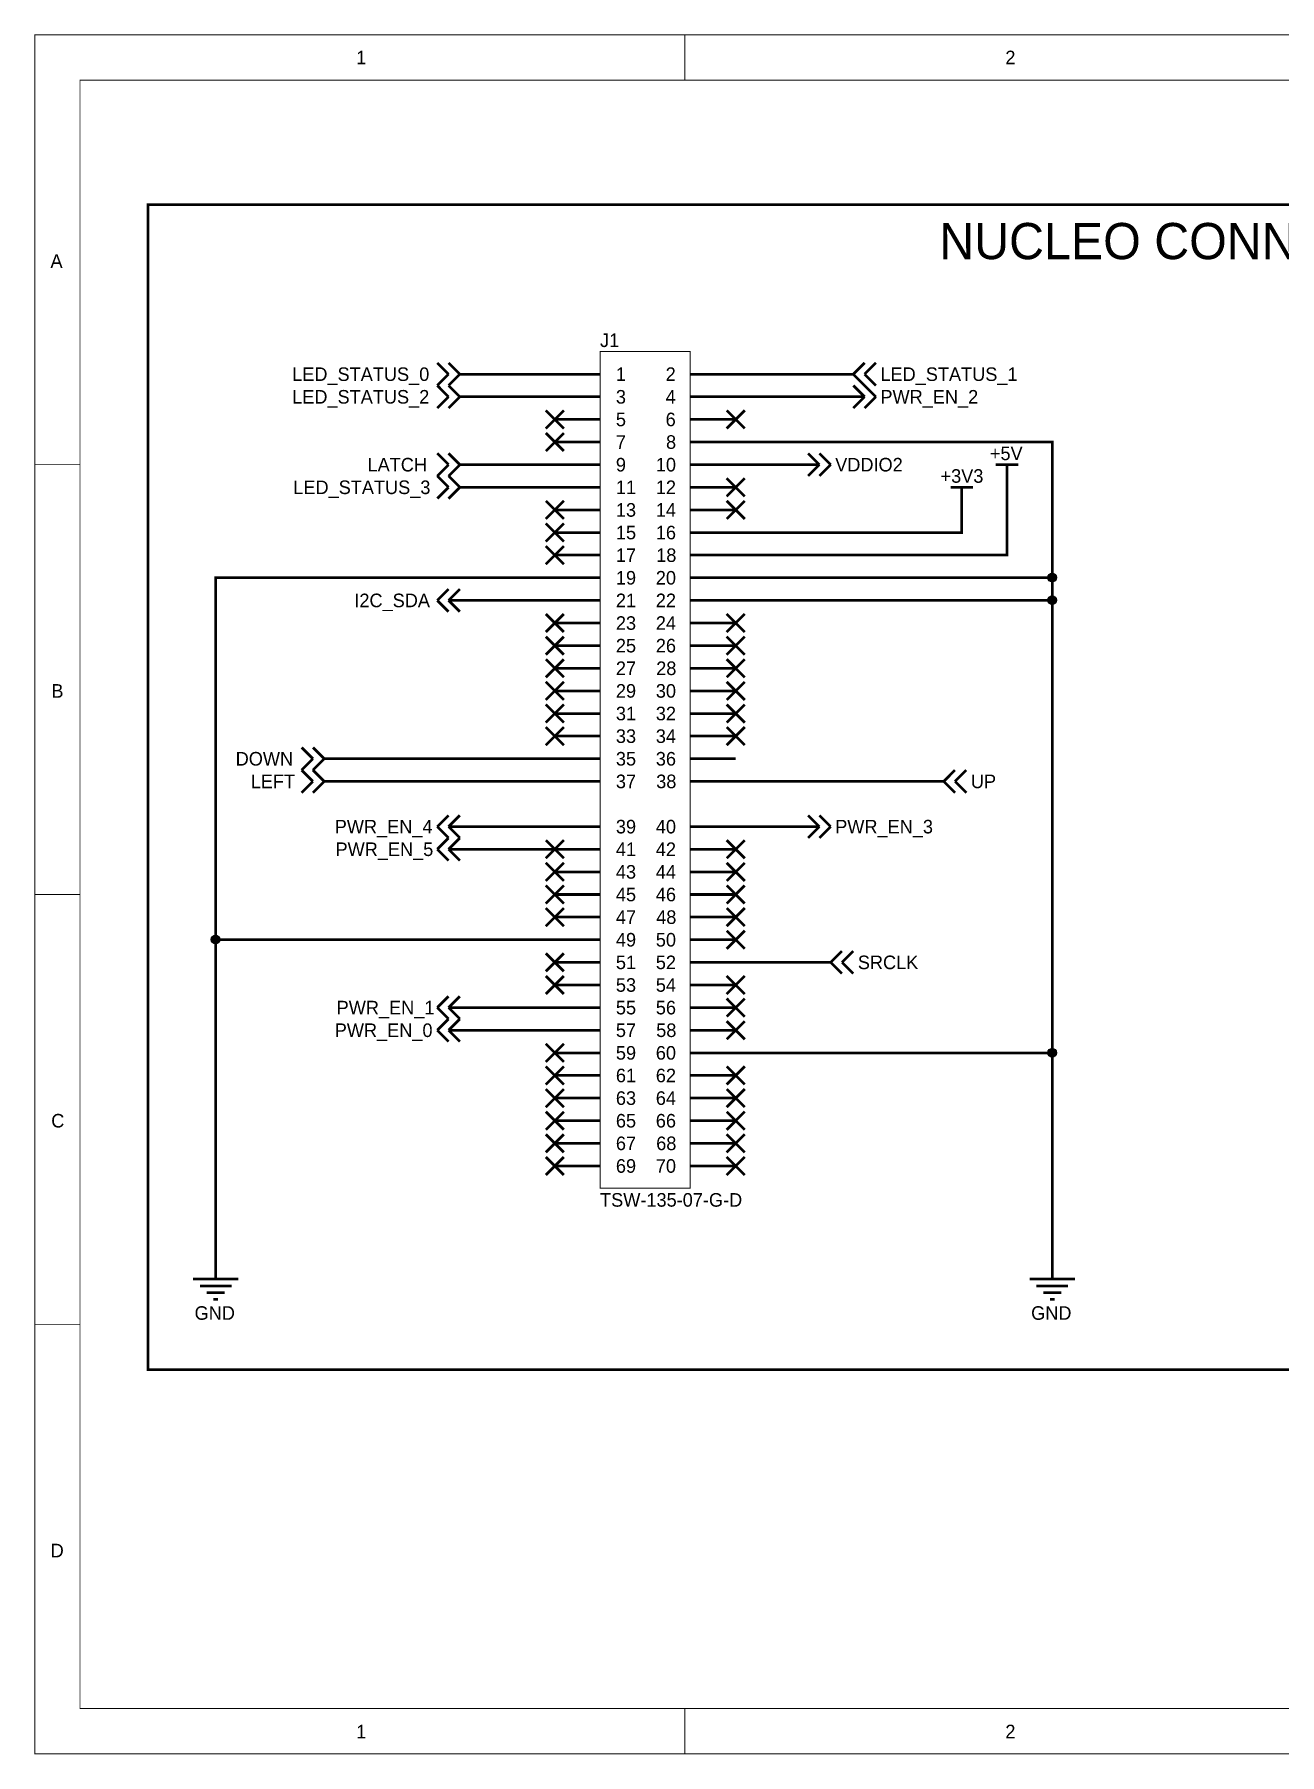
# Model space of a CAD drawing. Header units: millimetres. Extents: x 0 to 11.5, y 0 to 7.6.
# Drawn here: x 0 to 5.51, y 0 to 7.6 of the extents above; entities that cross this region are included whole.
import ezdxf

# ---------------------------------------------------------------- set-up
doc = ezdxf.new("R2010")
doc.units = ezdxf.units.MM
doc.header["$MEASUREMENT"] = 0
doc.layers.add('Sheet', color=255, linetype='Continuous')

msp = doc.modelspace()

# ---------------------------------------------------------------- linework, layer by layer
at = {"layer": 'Sheet'}
for points, const_width in [([(0, 7.6), (11.4983, 7.6), (11.4983, 0.0017), (0, 0.0017), (0, 7.6)], 0.0039), ([(2.875, 7.4), (2.875, 7.6)], 0.0039), ([(0.2, 7.4), (11.2984, 7.4), (11.2984, 0.2017), (0.2, 0.2017), (0.2, 7.4)], 0.0039), ([(11, 6.85), (0.5, 6.85), (0.5, 1.7), (11, 1.7), (11, 6.85)], 0.0118), ([(2.5, 6.2), (2.8983, 6.2), (2.8983, 2.5016), (2.5, 2.5016), (2.5, 6.2)], 0.0039), ([(1.83, 6.1), (1.78, 6.15)], 0.0118), ([(1.83, 6.1), (1.78, 6.05)], 0.0118), ([(1.88, 6.1), (1.83, 6.15)], 0.0118), ([(1.88, 6.1), (1.83, 6.05)], 0.0118), ([(1.9, 6.1), (1.88, 6.1)], 0.0118), ([(1.9, 6.1), (2.3, 6.1)], 0.0118), ([(2.5, 6.1), (2.3, 6.1)], 0.0118), ([(2.9, 6.1), (3.1, 6.1)], 0.0118), ([(3.6, 6.1), (3.1, 6.1)], 0.0118), ([(3.6, 6.1), (3.62, 6.1)], 0.0118), ([(3.62, 6.1), (3.67, 6.15)], 0.0118), ([(3.62, 6.1), (3.67, 6.05)], 0.0118), ([(3.67, 6.1), (3.72, 6.15)], 0.0118), ([(3.67, 6.1), (3.72, 6.05)], 0.0118), ([(1.83, 6), (1.78, 6.05)], 0.0118), ([(1.88, 6), (1.83, 6.05)], 0.0118), ([(3.67, 6), (3.62, 6.05)], 0.0118), ([(3.72, 6), (3.67, 6.05)], 0.0118), ([(1.83, 6), (1.78, 5.95)], 0.0118), ([(1.88, 6), (1.83, 5.95)], 0.0118), ([(1.9, 6), (1.88, 6)], 0.0118), ([(1.9, 6), (2.3, 6)], 0.0118), ([(2.26, 5.86), (2.34, 5.94)], 0.0118), ([(2.26, 5.94), (2.34, 5.86)], 0.0118), ([(2.5, 6), (2.3, 6)], 0.0118), ([(2.9, 6), (3.1, 6)], 0.0118), ([(3.06, 5.86), (3.14, 5.94)], 0.0118), ([(3.06, 5.94), (3.14, 5.86)], 0.0118), ([(3.6, 6), (3.1, 6)], 0.0118), ([(3.6, 6), (3.67, 6)], 0.0118), ([(3.67, 6), (3.62, 5.95)], 0.0118), ([(3.72, 6), (3.67, 5.95)], 0.0118), ([(2.5, 5.9), (2.3, 5.9)], 0.0118), ([(2.9, 5.9), (3.1, 5.9)], 0.0118), ([(2.26, 5.76), (2.34, 5.84)], 0.0118), ([(2.26, 5.84), (2.34, 5.76)], 0.0118), ([(2.5, 5.8), (2.3, 5.8)], 0.0118), ([(2.9, 5.8), (3.1, 5.8)], 0.0118), ([(3.1, 5.8), (4.5, 5.8), (4.5, 5.2), (4.5, 5.1), (4.5, 3.1), (4.5, 2.2)], 0.0118), ([(1.83, 5.7), (1.78, 5.75)], 0.0118), ([(1.83, 5.7), (1.78, 5.65)], 0.0118), ([(1.88, 5.7), (1.83, 5.75)], 0.0118), ([(1.88, 5.7), (1.83, 5.65)], 0.0118), ([(1.9, 5.7), (1.88, 5.7)], 0.0118), ([(1.9, 5.7), (2.3, 5.7)], 0.0118), ([(2.5, 5.7), (2.3, 5.7)], 0.0118), ([(2.9, 5.7), (3.1, 5.7)], 0.0118), ([(3.1, 5.7), (3.4, 5.7)], 0.0118), ([(3.4, 5.7), (3.47, 5.7)], 0.0118), ([(3.47, 5.7), (3.42, 5.75)], 0.0118), ([(3.47, 5.7), (3.42, 5.65)], 0.0118), ([(3.52, 5.7), (3.47, 5.75)], 0.0118), ([(3.52, 5.7), (3.47, 5.65)], 0.0118), ([(4.25, 5.7), (4.35, 5.7)], 0.0118), ([(4.3, 5.6), (4.3, 5.7)], 0.0118), ([(0.2, 5.7), (0, 5.7)], 0.0039), ([(1.83, 5.6), (1.78, 5.65)], 0.0118), ([(1.88, 5.6), (1.83, 5.65)], 0.0118), ([(3.06, 5.56), (3.14, 5.64)], 0.0118), ([(3.06, 5.64), (3.14, 5.56)], 0.0118), ([(1.83, 5.6), (1.78, 5.55)], 0.0118), ([(1.88, 5.6), (1.83, 5.55)], 0.0118), ([(1.9, 5.6), (1.88, 5.6)], 0.0118), ([(1.9, 5.6), (2.3, 5.6)], 0.0118), ([(2.5, 5.6), (2.3, 5.6)], 0.0118), ([(2.9, 5.6), (3.1, 5.6)], 0.0118), ([(4.3, 5.6), (4.3, 5.3), (3.1, 5.3)], 0.0118), ([(4.05, 5.6), (4.15, 5.6)], 0.0118), ([(4.1, 5.5), (4.1, 5.6)], 0.0118), ([(2.26, 5.46), (2.34, 5.54)], 0.0118), ([(2.26, 5.54), (2.34, 5.46)], 0.0118), ([(2.5, 5.5), (2.3, 5.5)], 0.0118), ([(2.9, 5.5), (3.1, 5.5)], 0.0118), ([(3.06, 5.46), (3.14, 5.54)], 0.0118), ([(3.06, 5.54), (3.14, 5.46)], 0.0118), ([(4.1, 5.5), (4.1, 5.4), (3.1, 5.4)], 0.0118), ([(2.26, 5.36), (2.34, 5.44)], 0.0118), ([(2.26, 5.44), (2.34, 5.36)], 0.0118), ([(2.5, 5.4), (2.3, 5.4)], 0.0118), ([(2.9, 5.4), (3.1, 5.4)], 0.0118), ([(2.26, 5.26), (2.34, 5.34)], 0.0118), ([(2.26, 5.34), (2.34, 5.26)], 0.0118), ([(2.5, 5.3), (2.3, 5.3)], 0.0118), ([(2.9, 5.3), (3.1, 5.3)], 0.0118), ([(0.8, 2.2), (0.8, 3.6), (0.8, 5.2), (2.3, 5.2)], 0.0118), ([(2.5, 5.2), (2.3, 5.2)], 0.0118), ([(2.9, 5.2), (3.1, 5.2)], 0.0118), ([(3.1, 5.2), (4.5, 5.2)], 0.0118), ([(1.78, 5.1), (1.83, 5.15)], 0.0118), ([(1.78, 5.1), (1.83, 5.05)], 0.0118), ([(1.83, 5.1), (1.88, 5.15)], 0.0118), ([(1.83, 5.1), (1.88, 5.05)], 0.0118), ([(1.9, 5.1), (1.83, 5.1)], 0.0118), ([(1.9, 5.1), (2.3, 5.1)], 0.0118), ([(2.5, 5.1), (2.3, 5.1)], 0.0118), ([(2.9, 5.1), (3.1, 5.1)], 0.0118), ([(3.1, 5.1), (4.5, 5.1)], 0.0118), ([(2.26, 4.96), (2.34, 5.04)], 0.0118), ([(2.26, 5.04), (2.34, 4.96)], 0.0118), ([(3.06, 4.96), (3.14, 5.04)], 0.0118), ([(3.06, 5.04), (3.14, 4.96)], 0.0118), ([(2.26, 4.86), (2.34, 4.94)], 0.0118), ([(2.26, 4.94), (2.34, 4.86)], 0.0118), ([(2.5, 5), (2.3, 5)], 0.0118), ([(2.9, 5), (3.1, 5)], 0.0118), ([(3.06, 4.86), (3.14, 4.94)], 0.0118), ([(3.06, 4.94), (3.14, 4.86)], 0.0118), ([(2.5, 4.9), (2.3, 4.9)], 0.0118), ([(2.9, 4.9), (3.1, 4.9)], 0.0118), ([(2.26, 4.76), (2.34, 4.84)], 0.0118), ([(2.26, 4.84), (2.34, 4.76)], 0.0118), ([(2.5, 4.8), (2.3, 4.8)], 0.0118), ([(2.9, 4.8), (3.1, 4.8)], 0.0118), ([(3.06, 4.76), (3.14, 4.84)], 0.0118), ([(3.06, 4.84), (3.14, 4.76)], 0.0118), ([(2.26, 4.66), (2.34, 4.74)], 0.0118), ([(2.26, 4.74), (2.34, 4.66)], 0.0118), ([(3.06, 4.66), (3.14, 4.74)], 0.0118), ([(3.06, 4.74), (3.14, 4.66)], 0.0118), ([(2.26, 4.56), (2.34, 4.64)], 0.0118), ([(2.26, 4.64), (2.34, 4.56)], 0.0118), ([(2.5, 4.7), (2.3, 4.7)], 0.0118), ([(2.9, 4.7), (3.1, 4.7)], 0.0118), ([(3.06, 4.56), (3.14, 4.64)], 0.0118), ([(3.06, 4.64), (3.14, 4.56)], 0.0118), ([(2.5, 4.6), (2.3, 4.6)], 0.0118), ([(2.9, 4.6), (3.1, 4.6)], 0.0118), ([(2.26, 4.46), (2.34, 4.54)], 0.0118), ([(2.26, 4.54), (2.34, 4.46)], 0.0118), ([(2.5, 4.5), (2.3, 4.5)], 0.0118), ([(2.9, 4.5), (3.1, 4.5)], 0.0118), ([(3.06, 4.46), (3.14, 4.54)], 0.0118), ([(3.06, 4.54), (3.14, 4.46)], 0.0118), ([(1.23, 4.4), (1.18, 4.45)], 0.0118), ([(1.28, 4.4), (1.23, 4.45)], 0.0118), ([(1.23, 4.4), (1.18, 4.35)], 0.0118), ([(1.23, 4.3), (1.18, 4.35)], 0.0118), ([(1.28, 4.4), (1.23, 4.35)], 0.0118), ([(1.28, 4.3), (1.23, 4.35)], 0.0118), ([(1.3, 4.4), (1.28, 4.4)], 0.0118), ([(1.3, 4.4), (2.3, 4.4)], 0.0118), ([(2.5, 4.4), (2.3, 4.4)], 0.0118), ([(2.9, 4.4), (3.1, 4.4)], 0.0118), ([(4.02, 4.3), (4.07, 4.35)], 0.0118), ([(4.07, 4.3), (4.12, 4.35)], 0.0118), ([(1.23, 4.3), (1.18, 4.25)], 0.0118), ([(1.28, 4.3), (1.23, 4.25)], 0.0118), ([(1.3, 4.3), (1.28, 4.3)], 0.0118), ([(1.3, 4.3), (2.3, 4.3)], 0.0118), ([(2.5, 4.3), (2.3, 4.3)], 0.0118), ([(2.9, 4.3), (3.1, 4.3)], 0.0118), ([(4, 4.3), (3.1, 4.3)], 0.0118), ([(4, 4.3), (4.02, 4.3)], 0.0118), ([(4.02, 4.3), (4.07, 4.25)], 0.0118), ([(4.07, 4.3), (4.12, 4.25)], 0.0118), ([(1.78, 4.1), (1.83, 4.15)], 0.0118), ([(1.83, 4.1), (1.88, 4.15)], 0.0118), ([(3.47, 4.1), (3.42, 4.15)], 0.0118), ([(3.52, 4.1), (3.47, 4.15)], 0.0118), ([(1.78, 4.1), (1.83, 4.05)], 0.0118), ([(1.78, 4), (1.83, 4.05)], 0.0118), ([(1.83, 4.1), (1.88, 4.05)], 0.0118), ([(1.9, 4.1), (1.83, 4.1)], 0.0118), ([(1.83, 4), (1.88, 4.05)], 0.0118), ([(1.9, 4.1), (2.3, 4.1)], 0.0118), ([(2.26, 3.96), (2.34, 4.04)], 0.0118), ([(2.26, 4.04), (2.34, 3.96)], 0.0118), ([(2.5, 4.1), (2.3, 4.1)], 0.0118), ([(2.9, 4.1), (3.1, 4.1)], 0.0118), ([(3.06, 3.96), (3.14, 4.04)], 0.0118), ([(3.06, 4.04), (3.14, 3.96)], 0.0118), ([(3.4, 4.1), (3.1, 4.1)], 0.0118), ([(3.4, 4.1), (3.47, 4.1)], 0.0118), ([(3.47, 4.1), (3.42, 4.05)], 0.0118), ([(3.52, 4.1), (3.47, 4.05)], 0.0118), ([(1.78, 4), (1.83, 3.95)], 0.0118), ([(1.83, 4), (1.88, 3.95)], 0.0118), ([(1.9, 4), (1.83, 4)], 0.0118), ([(1.9, 4), (2.3, 4)], 0.0118), ([(2.5, 4), (2.3, 4)], 0.0118), ([(2.9, 4), (3.1, 4)], 0.0118), ([(2.26, 3.86), (2.34, 3.94)], 0.0118), ([(2.26, 3.94), (2.34, 3.86)], 0.0118), ([(2.5, 3.9), (2.3, 3.9)], 0.0118), ([(2.9, 3.9), (3.1, 3.9)], 0.0118), ([(3.06, 3.86), (3.14, 3.94)], 0.0118), ([(3.06, 3.94), (3.14, 3.86)], 0.0118), ([(0.2, 3.8), (0, 3.8)], 0.0039), ([(2.26, 3.76), (2.34, 3.84)], 0.0118), ([(2.26, 3.84), (2.34, 3.76)], 0.0118), ([(2.5, 3.8), (2.3, 3.8)], 0.0118), ([(2.9, 3.8), (3.1, 3.8)], 0.0118), ([(3.06, 3.76), (3.14, 3.84)], 0.0118), ([(3.06, 3.84), (3.14, 3.76)], 0.0118), ([(2.26, 3.66), (2.34, 3.74)], 0.0118), ([(2.26, 3.74), (2.34, 3.66)], 0.0118), ([(3.06, 3.66), (3.14, 3.74)], 0.0118), ([(3.06, 3.74), (3.14, 3.66)], 0.0118), ([(2.5, 3.7), (2.3, 3.7)], 0.0118), ([(2.9, 3.7), (3.1, 3.7)], 0.0118), ([(2.3, 3.6), (0.8, 3.6)], 0.0118), ([(2.5, 3.6), (2.3, 3.6)], 0.0118), ([(2.9, 3.6), (3.1, 3.6)], 0.0118), ([(3.06, 3.56), (3.14, 3.64)], 0.0118), ([(3.06, 3.64), (3.14, 3.56)], 0.0118), ([(2.26, 3.46), (2.34, 3.54)], 0.0118), ([(2.26, 3.54), (2.34, 3.46)], 0.0118), ([(2.5, 3.5), (2.3, 3.5)], 0.0118), ([(2.9, 3.5), (3.1, 3.5)], 0.0118), ([(3.5, 3.5), (3.1, 3.5)], 0.0118), ([(3.5, 3.5), (3.52, 3.5)], 0.0118), ([(3.52, 3.5), (3.57, 3.55)], 0.0118), ([(3.52, 3.5), (3.57, 3.45)], 0.0118), ([(3.57, 3.5), (3.62, 3.55)], 0.0118), ([(3.57, 3.5), (3.62, 3.45)], 0.0118), ([(2.26, 3.36), (2.34, 3.44)], 0.0118), ([(2.26, 3.44), (2.34, 3.36)], 0.0118), ([(3.06, 3.36), (3.14, 3.44)], 0.0118), ([(3.06, 3.44), (3.14, 3.36)], 0.0118), ([(1.78, 3.3), (1.83, 3.35)], 0.0118), ([(1.83, 3.3), (1.88, 3.35)], 0.0118), ([(2.5, 3.4), (2.3, 3.4)], 0.0118), ([(2.9, 3.4), (3.1, 3.4)], 0.0118), ([(3.06, 3.26), (3.14, 3.34)], 0.0118), ([(3.06, 3.34), (3.14, 3.26)], 0.0118), ([(1.78, 3.3), (1.83, 3.25)], 0.0118), ([(1.83, 3.3), (1.88, 3.25)], 0.0118), ([(1.9, 3.3), (1.83, 3.3)], 0.0118), ([(1.9, 3.3), (2.3, 3.3)], 0.0118), ([(2.5, 3.3), (2.3, 3.3)], 0.0118), ([(2.9, 3.3), (3.1, 3.3)], 0.0118), ([(1.78, 3.2), (1.83, 3.25)], 0.0118), ([(1.78, 3.2), (1.83, 3.15)], 0.0118), ([(1.83, 3.2), (1.88, 3.25)], 0.0118), ([(1.83, 3.2), (1.88, 3.15)], 0.0118), ([(1.9, 3.2), (1.83, 3.2)], 0.0118), ([(1.9, 3.2), (2.3, 3.2)], 0.0118), ([(2.5, 3.2), (2.3, 3.2)], 0.0118), ([(2.9, 3.2), (3.1, 3.2)], 0.0118), ([(3.06, 3.16), (3.14, 3.24)], 0.0118), ([(3.06, 3.24), (3.14, 3.16)], 0.0118), ([(2.26, 3.06), (2.34, 3.14)], 0.0118), ([(2.26, 3.14), (2.34, 3.06)], 0.0118), ([(2.26, 2.96), (2.34, 3.04)], 0.0118), ([(2.26, 3.04), (2.34, 2.96)], 0.0118), ([(2.5, 3.1), (2.3, 3.1)], 0.0118), ([(2.9, 3.1), (3.1, 3.1)], 0.0118), ([(3.06, 2.96), (3.14, 3.04)], 0.0118), ([(3.06, 3.04), (3.14, 2.96)], 0.0118), ([(3.1, 3.1), (4.5, 3.1)], 0.0118), ([(2.5, 3), (2.3, 3)], 0.0118), ([(2.9, 3), (3.1, 3)], 0.0118), ([(2.26, 2.86), (2.34, 2.94)], 0.0118), ([(2.26, 2.94), (2.34, 2.86)], 0.0118), ([(2.5, 2.9), (2.3, 2.9)], 0.0118), ([(2.9, 2.9), (3.1, 2.9)], 0.0118), ([(3.06, 2.86), (3.14, 2.94)], 0.0118), ([(3.06, 2.94), (3.14, 2.86)], 0.0118), ([(2.26, 2.76), (2.34, 2.84)], 0.0118), ([(2.26, 2.84), (2.34, 2.76)], 0.0118), ([(3.06, 2.76), (3.14, 2.84)], 0.0118), ([(3.06, 2.84), (3.14, 2.76)], 0.0118), ([(2.26, 2.66), (2.34, 2.74)], 0.0118), ([(2.26, 2.74), (2.34, 2.66)], 0.0118), ([(2.5, 2.8), (2.3, 2.8)], 0.0118), ([(2.9, 2.8), (3.1, 2.8)], 0.0118), ([(3.06, 2.66), (3.14, 2.74)], 0.0118), ([(3.06, 2.74), (3.14, 2.66)], 0.0118), ([(2.5, 2.7), (2.3, 2.7)], 0.0118), ([(2.9, 2.7), (3.1, 2.7)], 0.0118), ([(2.26, 2.56), (2.34, 2.64)], 0.0118), ([(2.26, 2.64), (2.34, 2.56)], 0.0118), ([(2.5, 2.6), (2.3, 2.6)], 0.0118), ([(2.9, 2.6), (3.1, 2.6)], 0.0118), ([(3.06, 2.56), (3.14, 2.64)], 0.0118), ([(3.06, 2.64), (3.14, 2.56)], 0.0118), ([(0.8, 2.2), (0.8, 2.1)], 0.0118), ([(4.5, 2.2), (4.5, 2.1)], 0.0118), ([(0.7, 2.1), (0.9, 2.1)], 0.0118), ([(0.73, 2.07), (0.87, 2.07)], 0.0118), ([(4.4, 2.1), (4.6, 2.1)], 0.0118), ([(4.43, 2.07), (4.57, 2.07)], 0.0118), ([(0.76, 2.04), (0.84, 2.04)], 0.0118), ([(0.79, 2.01), (0.81, 2.01)], 0.0118), ([(4.46, 2.04), (4.54, 2.04)], 0.0118), ([(4.49, 2.01), (4.51, 2.01)], 0.0118), ([(0.2, 1.9), (0, 1.9)], 0.0039), ([(2.875, 0.2), (2.875, 0)], 0.0039)]:
    msp.add_lwpolyline(points, dxfattribs=dict(at, const_width=const_width))
at = {"layer": 'Sheet', "const_width": 0.02}
for points in [[(4.49, 5.2, 1), (4.51, 5.2, 1)], [(4.49, 5.1, 1), (4.51, 5.1, 1)], [(0.79, 3.6, 1), (0.81, 3.6, 1)], [(4.49, 3.1, 1), (4.51, 3.1, 1)]]:
    msp.add_lwpolyline(points, format="xyb", close=True, dxfattribs=at)
at = {"layer": 'Sheet'}
for centre, major_axis, ratio in [((4.4992, 5.2008), (0, 0.0192), 0.997126), ((4.4992, 5.2008), (0, 0.0192), 0.997126), ((4.4992, 5.2008), (0, 0.0192), 0.997126), ((4.4992, 5.2008), (0, 0.0192), 0.997126), ((4.4992, 5.1008), (0, 0.0191), 0.999843), ((4.4992, 5.1008), (0, 0.0191), 0.999843), ((4.4992, 5.1008), (0, 0.0191), 0.999843), ((4.4992, 5.1008), (0, 0.0191), 0.999843), ((0.7992, 3.6008), (0, 0.0192), 0.999844), ((0.7992, 3.6008), (0, 0.0192), 0.999844), ((0.7992, 3.6008), (0, 0.0192), 0.999844), ((0.7992, 3.6008), (0, 0.0192), 0.999844), ((4.4992, 3.1008), (0, 0.0192), 0.997121), ((4.4992, 3.1008), (0, 0.0192), 0.997121), ((4.4992, 3.1008), (0, 0.0192), 0.997121), ((4.4992, 3.1008), (0, 0.0192), 0.997121)]:
    msp.add_ellipse(centre, major_axis=major_axis, ratio=ratio, dxfattribs=at)

# ---------------------------------------------------------------- texts
for s, height, p in [('1', 0.06, (1.4217, 7.47)), ('2', 0.06, (4.2925, 7.47)), ('NUCLEO CONNECTORS', 0.16, (4, 6.6084)), ('A', 0.06, (0.0692, 6.57)), ('J1', 0.06, (2.5, 6.22)), ('LED_STATUS_0', 0.06, (1.1382, 6.07)), ('1', 0.06, (2.57, 6.07)), ('2', 0.06, (2.79, 6.07)), ('LED_STATUS_1', 0.06, (3.74, 6.07)), ('LED_STATUS_2', 0.06, (1.1382, 5.97)), ('3', 0.06, (2.57, 5.97)), ('4', 0.06, (2.79, 5.97)), ('PWR_EN_2', 0.06, (3.74, 5.97)), ('5', 0.06, (2.57, 5.87)), ('6', 0.06, (2.79, 5.87)), ('7', 0.06, (2.57, 5.77)), ('8', 0.06, (2.7917, 5.77)), ('+5V', 0.06, (4.2241, 5.72)), ('LATCH', 0.06, (1.4716, 5.67)), ('9', 0.06, (2.57, 5.67)), ('10', 0.06, (2.7466, 5.67)), ('VDDIO2', 0.06, (3.54, 5.67)), ('LED_STATUS_3', 0.06, (1.1432, 5.57)), ('11', 0.06, (2.57, 5.57)), ('12', 0.06, (2.7466, 5.57)), ('+3V3', 0.06, (4.0058, 5.62)), ('13', 0.06, (2.57, 5.47)), ('14', 0.06, (2.7466, 5.47)), ('15', 0.06, (2.57, 5.37)), ('16', 0.06, (2.7466, 5.37)), ('17', 0.06, (2.57, 5.27)), ('18', 0.06, (2.7483, 5.27)), ('19', 0.06, (2.57, 5.17)), ('20', 0.06, (2.7466, 5.17)), ('I2C_SDA', 0.06, (1.4132, 5.07)), ('21', 0.06, (2.57, 5.07)), ('22', 0.06, (2.7466, 5.07)), ('23', 0.06, (2.57, 4.97)), ('24', 0.06, (2.7466, 4.97)), ('25', 0.06, (2.57, 4.87)), ('26', 0.06, (2.7466, 4.87)), ('27', 0.06, (2.57, 4.77)), ('28', 0.06, (2.7483, 4.77)), ('B', 0.06, (0.0733, 4.67)), ('29', 0.06, (2.57, 4.67)), ('30', 0.06, (2.7466, 4.67)), ('31', 0.06, (2.57, 4.57)), ('32', 0.06, (2.7466, 4.57)), ('33', 0.06, (2.57, 4.47)), ('34', 0.06, (2.7466, 4.47)), ('DOWN', 0.06, (0.8883, 4.37)), ('35', 0.06, (2.57, 4.37)), ('36', 0.06, (2.7466, 4.37)), ('LEFT', 0.06, (0.9549, 4.27)), ('37', 0.06, (2.57, 4.27)), ('38', 0.06, (2.7483, 4.27)), ('UP', 0.06, (4.14, 4.27)), ('PWR_EN_4', 0.06, (1.3265, 4.07)), ('39', 0.06, (2.57, 4.07)), ('40', 0.06, (2.7466, 4.07)), ('PWR_EN_3', 0.06, (3.54, 4.07)), ('42', 0.06, (2.7466, 3.97)), ('PWR_EN_5', 0.06, (1.3299, 3.97)), ('41', 0.06, (2.57, 3.97)), ('43', 0.06, (2.57, 3.87)), ('44', 0.06, (2.7466, 3.87)), ('45', 0.06, (2.57, 3.77)), ('46', 0.06, (2.7466, 3.77)), ('47', 0.06, (2.57, 3.67)), ('48', 0.06, (2.7483, 3.67)), ('49', 0.06, (2.57, 3.57)), ('50', 0.06, (2.7466, 3.57)), ('51', 0.06, (2.57, 3.47)), ('52', 0.06, (2.7466, 3.47)), ('SRCLK', 0.06, (3.64, 3.47)), ('53', 0.06, (2.57, 3.37)), ('54', 0.06, (2.7466, 3.37)), ('PWR_EN_1', 0.06, (1.3349, 3.27)), ('55', 0.06, (2.57, 3.27)), ('56', 0.06, (2.7466, 3.27)), ('PWR_EN_0', 0.06, (1.3265, 3.17)), ('57', 0.06, (2.57, 3.17)), ('58', 0.06, (2.7483, 3.17)), ('59', 0.06, (2.57, 3.07)), ('60', 0.06, (2.7466, 3.07)), ('61', 0.06, (2.57, 2.97)), ('62', 0.06, (2.7466, 2.97)), ('63', 0.06, (2.57, 2.87)), ('64', 0.06, (2.7466, 2.87)), ('C', 0.06, (0.0725, 2.77)), ('65', 0.06, (2.57, 2.77)), ('66', 0.06, (2.7466, 2.77)), ('67', 0.06, (2.57, 2.67)), ('68', 0.06, (2.7483, 2.67)), ('69', 0.06, (2.57, 2.57)), ('70', 0.06, (2.7466, 2.57)), ('TSW-135-07-G-D', 0.06, (2.5, 2.42)), ('GND', 0.06, (0.7066, 1.92)), ('GND', 0.06, (4.4066, 1.92)), ('D', 0.06, (0.07, 0.87)), ('1', 0.06, (1.4217, 0.07)), ('2', 0.06, (4.2925, 0.07))]:
    msp.add_text(s, height=height, dxfattribs=at).set_placement(p)

doc.saveas('drawing.dxf')
